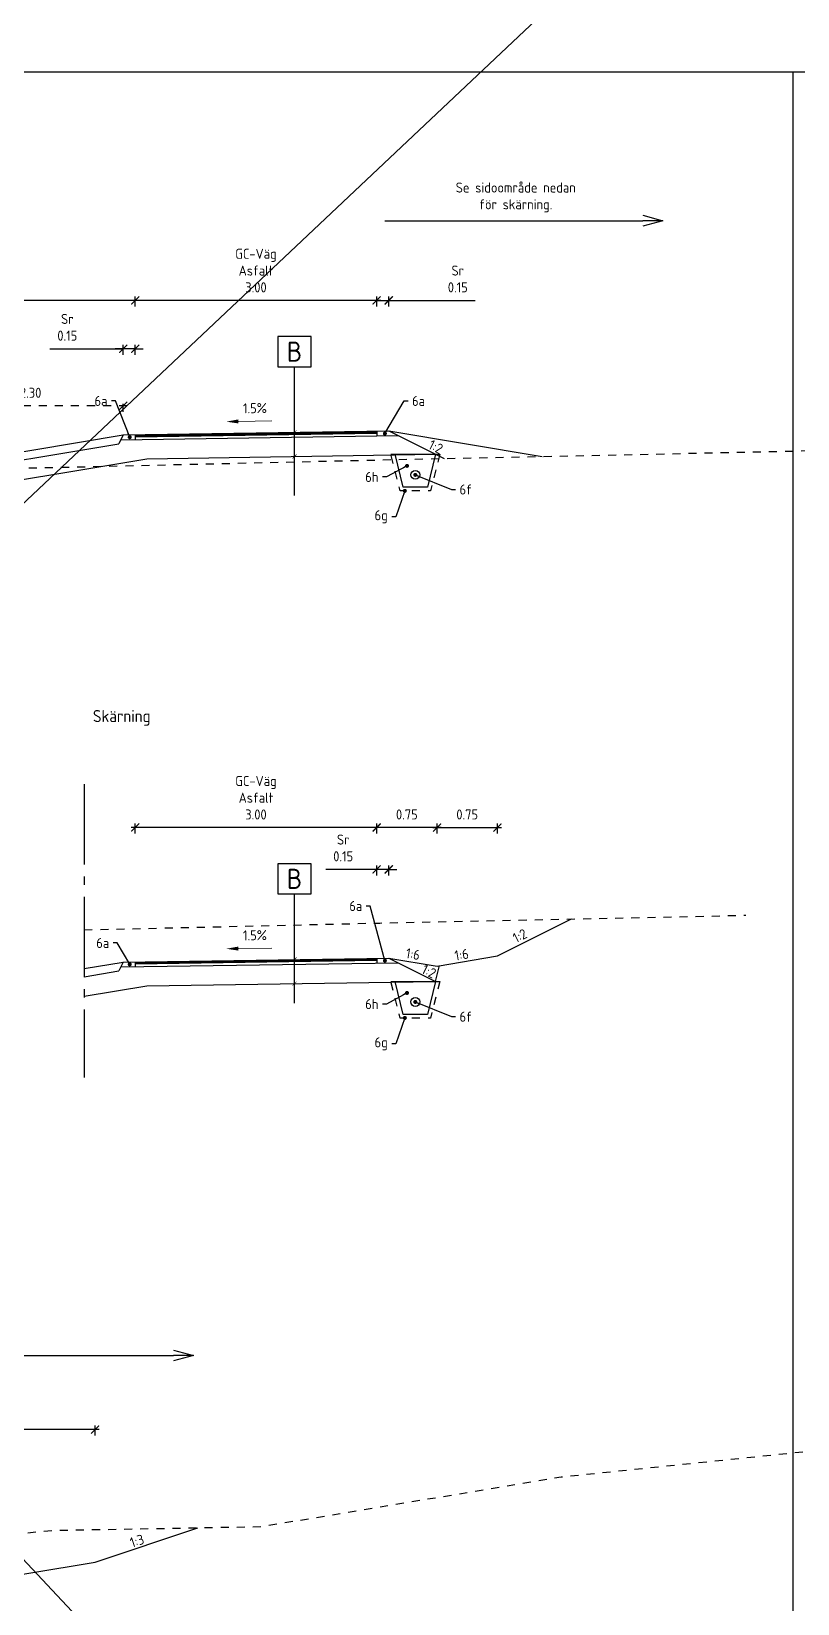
# Model space of a CAD drawing. Header units: metres. Extents: x -15 to 360, y -10 to 97.
# Drawn here: x 23.24 to 32.76, y 8.66 to 28.2 of the extents above; entities that cross this region are included whole.
import ezdxf
from ezdxf.enums import TextEntityAlignment as Align

# ---------------------------------------------------------------- set-up
doc = ezdxf.new("R2010")
doc.units = ezdxf.units.M
doc.header["$LTSCALE"] = 0.05
doc.header["$MEASUREMENT"] = 0
for name, pattern in [('AA_DASHED_1', [2, 1, -1]), ('CENTRUMLINJE', [27, 20, -3, 1, -3]), ('DASHED_2', [3, 2, -1])]:
    doc.linetypes.add(name, pattern=pattern)
doc.layers.get('0').update_dxf_attribs({"linetype": 'CONTINUOUS'})
doc.layers.get('DEFPOINTS').update_dxf_attribs({"color": 5, "linetype": 'CONTINUOUS'})
for name, color, linetype in [('04_geotextil', 1, 'DASHED_2'), ('04_mått', 4, 'CONTINUOUS'), ('04_topp', 7, 'CONTINUOUS'), ('04_txt', 1, 'CONTINUOUS'), ('04_öb', 4, 'CONTINUOUS'), ('04_öb-typ', 1, 'CONTINUOUS'), ('04_överyta', 3, 'CONTINUOUS'), ('51_ledn-D', 4, 'AA_DASHED_1'), ('M-372A', 9, 'DASHED_2'), ('M-373', 4, 'CONTINUOUS'), ('M-378B', 7, 'CENTRUMLINJE')]:
    doc.layers.add(name, color=color, linetype=linetype)
doc.styles.add('ISO', font='iso.shx')
doc.dimstyles.new('Anmärkning$7', dxfattribs={"dimtxt": 2.5, "dimasz": 1, "dimexe": 2, "dimexo": 5, "dimgap": -1, "dimtad": 0, "dimtoh": 1, "dimzin": 0, "dimdsep": 46, "dimtxsty": 'ISO', "dimcen": 1.5, "dimazin": 0, "dimtfac": 1, "dimtix": 1, "dimtmove": 0, "dimatfit": 3, "dimldrblk": 'DOT', "dimfxl": 2, "dimtolj": 1, "dimtzin": 0, "dimarcsym": 0})
doc.dimstyles.new('BH90$0', dxfattribs={"dimscale": 0.05, "dimtxt": 2.5, "dimasz": 2, "dimexe": 1, "dimexo": 5, "dimgap": 2, "dimtad": 1, "dimzin": 0, "dimdsep": 46, "dimtxsty": 'ISO', "dimblk1": 'ARCHTICK', "dimblk2": 'ARCHTICK', "dimsah": 1, "dimcen": 1.5, "dimdle": 1, "dimadec": 0, "dimazin": 0, "dimtfac": 1, "dimtix": 1, "dimtmove": 0, "dimatfit": 3, "dimfxl": 1.5, "dimfxlon": 1, "dimtolj": 1, "dimtzin": 0, "dimarcsym": 0})

# ---------------------------------------------------------------- blocks, each defined once
blk = doc.blocks.new('_ARCHTICK')
at = {"color": 0, "linetype": 'ByBlock', "const_width": 0.15}
blk.add_lwpolyline([(-0.5, -0.5), (0.5, 0.5)], dxfattribs=at)
blk = doc.blocks.new('*D22')
at = {"layer": '04_mått', "color": 0, "lineweight": -2}
for p, q in [((24.581, 24.857), (19.481, 24.857)), ((19.531, 24.782), (19.531, 24.907)), ((24.531, 24.782), (24.531, 24.907))]:
    blk.add_line(p, q, dxfattribs=at)
at = {"layer": 'DEFPOINTS', "color": 0}
for p in [(19.531, 24.857), (19.531, 23.192), (24.531, 23.188)]:
    blk.add_point(p, dxfattribs=at)
at = {"layer": '04_mått', "color": 0, "lineweight": -2, "xscale": 0.1, "yscale": 0.1, "zscale": 0.1, "rotation": 180}
blk.add_blockref('_ARCHTICK', (19.531, 24.857), dxfattribs=at)
at = {"layer": '04_mått', "color": 0, "lineweight": -2, "xscale": 0.1, "yscale": 0.1, "zscale": 0.1}
blk.add_blockref('_ARCHTICK', (24.531, 24.857), dxfattribs=at)
at = {"layer": '04_mått', "color": 0, "insert": (22.031, 25.232), "char_height": 0.125, "attachment_point": 5, "style": 'ISO'}
blk.add_mtext('\\A1;Skåldike\\PGräs\\P5.00', dxfattribs=at)
blk = doc.blocks.new('*D25')
at = {"layer": '04_mått', "color": 0, "lineweight": -2}
for p, q in [((27.581, 24.857), (24.481, 24.857)), ((24.531, 24.782), (24.531, 24.907)), ((27.531, 24.782), (27.531, 24.907))]:
    blk.add_line(p, q, dxfattribs=at)
at = {"layer": 'DEFPOINTS', "color": 0}
for p in [(24.531, 24.857), (24.531, 23.188), (27.531, 23.233)]:
    blk.add_point(p, dxfattribs=at)
at = {"layer": '04_mått', "color": 0, "lineweight": -2, "xscale": 0.1, "yscale": 0.1, "zscale": 0.1, "rotation": 180}
blk.add_blockref('_ARCHTICK', (24.531, 24.857), dxfattribs=at)
at = {"layer": '04_mått', "color": 0, "lineweight": -2, "xscale": 0.1, "yscale": 0.1, "zscale": 0.1}
blk.add_blockref('_ARCHTICK', (27.531, 24.857), dxfattribs=at)
at = {"layer": '04_mått', "color": 0, "insert": (26.031, 25.228), "char_height": 0.125, "attachment_point": 5, "style": 'ISO'}
blk.add_mtext('\\A1;GC-Väg\\PAsfalt\\P3.00', dxfattribs=at)
blk = doc.blocks.new('*D26')
at = {"layer": '04_mått', "color": 0, "lineweight": -2}
for p, q in [((27.531, 24.857), (27.431, 24.857)), ((27.531, 24.782), (27.531, 24.907)), ((27.531, 24.857), (27.681, 24.857)), ((27.681, 24.782), (27.681, 24.907)), ((27.681, 24.857), (28.755, 24.857))]:
    blk.add_line(p, q, dxfattribs=at)
at = {"layer": 'DEFPOINTS', "color": 0}
for p in [(27.531, 24.857), (27.531, 23.233), (27.681, 23.235)]:
    blk.add_point(p, dxfattribs=at)
at = {"layer": '04_mått', "color": 0, "lineweight": -2, "xscale": 0.1, "yscale": 0.1, "zscale": 0.1}
blk.add_blockref('_ARCHTICK', (27.531, 24.857), dxfattribs=at)
at = {"layer": '04_mått', "color": 0, "lineweight": -2, "xscale": 0.1, "yscale": 0.1, "zscale": 0.1, "rotation": 180}
blk.add_blockref('_ARCHTICK', (27.681, 24.857), dxfattribs=at)
at = {"layer": '04_mått', "color": 0, "insert": (28.539, 25.124), "char_height": 0.125, "attachment_point": 5, "style": 'ISO'}
blk.add_mtext('\\A1;Sr\\P0.15', dxfattribs=at)
blk = doc.blocks.new('*D28')
at = {"layer": '04_mått', "color": 0, "lineweight": 5}
blk.add_line((25.812, 23.353), (26.229, 23.359), dxfattribs=at)
at = {"layer": '04_mått', "color": 0}
blk.add_solid([(25.812, 23.378), (25.812, 23.328), (25.662, 23.35)], dxfattribs=at)
at = {"layer": 'DEFPOINTS', "color": 0}
for p in [(26.229, 23.359), (25.664, 23.205), (26.232, 23.213)]:
    blk.add_point(p, dxfattribs=at)
at = {"layer": '04_mått', "color": 0, "insert": (26.018, 23.518), "char_height": 0.125, "attachment_point": 5, "rotation": 0.8594, "style": 'ISO'}
blk.add_mtext('\\A1;1.5%', dxfattribs=at)
blk = doc.blocks.new('_None')
blk = doc.blocks.new('*D29')
at = {"layer": '04_mått', "color": 0, "lineweight": -2}
for p, q in [((23.47, 24.256), (24.381, 24.256)), ((24.381, 24.256), (24.281, 24.256)), ((24.381, 24.181), (24.381, 24.306)), ((24.531, 24.256), (24.381, 24.256)), ((24.531, 24.256), (24.381, 24.256)), ((24.531, 24.181), (24.531, 24.306)), ((24.531, 24.256), (24.631, 24.256))]:
    blk.add_line(p, q, dxfattribs=at)
at = {"layer": 'DEFPOINTS', "color": 0}
for p in [(24.381, 24.256), (24.381, 23.186), (24.531, 23.186)]:
    blk.add_point(p, dxfattribs=at)
at = {"layer": '04_mått', "color": 0, "lineweight": -2, "xscale": 0.1, "yscale": 0.1, "zscale": 0.1}
blk.add_blockref('_ARCHTICK', (24.381, 24.256), dxfattribs=at)
at = {"layer": '04_mått', "color": 0, "lineweight": -2, "xscale": 0.1, "yscale": 0.1, "zscale": 0.1, "rotation": 180}
blk.add_blockref('_ARCHTICK', (24.531, 24.256), dxfattribs=at)
at = {"layer": '04_mått', "color": 0, "insert": (23.686, 24.523), "char_height": 0.125, "attachment_point": 5, "style": 'ISO'}
blk.add_mtext('\\A1;Sr\\P0.15', dxfattribs=at)
blk = doc.blocks.new('_Dot')
at = {"color": 0, "linetype": 'ByBlock', "lineweight": -2}
blk.add_line((-0.5, 0), (-1, 0), dxfattribs=at)
at = {"color": 0, "linetype": 'ByBlock', "const_width": 0.5}
blk.add_lwpolyline([(-0.25, 0, 1), (0.25, 0, 1)], format="xyb", close=True, dxfattribs=at)
blk = doc.blocks.new('_H-NSEK')
at = {"color": 0, "linetype": 'ByBlock'}
blk.add_lwpolyline([(0.207, 0.187), (-0.207, 0.187), (-0.207, -0.187), (0.207, -0.187)], close=True, dxfattribs=at)
at = {"color": 0, "linetype": 'ByBlock', "style": 'ISO'}
blk.add_attdef('N', text='', height=0.25, rotation=180, dxfattribs=at).set_placement((0, 0), align=Align.MIDDLE_CENTER)
blk = doc.blocks.new('*D32')
at = {"layer": '51_ledn-D', "color": 0, "lineweight": -2}
for p, q in [((24.431, 23.547), (22.031, 23.547)), ((22.081, 23.472), (22.081, 23.597)), ((24.381, 23.472), (24.381, 23.597))]:
    blk.add_line(p, q, dxfattribs=at)
at = {"layer": 'DEFPOINTS', "color": 0}
for p in [(22.081, 23.547), (24.381, 23.186), (22.081, 22.802)]:
    blk.add_point(p, dxfattribs=at)
at = {"layer": '51_ledn-D', "color": 0, "lineweight": -2, "xscale": 0.1, "yscale": 0.1, "zscale": 0.1, "rotation": 180}
blk.add_blockref('_ARCHTICK', (22.081, 23.547), dxfattribs=at)
at = {"layer": '51_ledn-D', "color": 0, "lineweight": -2, "xscale": 0.1, "yscale": 0.1, "zscale": 0.1}
blk.add_blockref('_ARCHTICK', (24.381, 23.547), dxfattribs=at)
at = {"layer": '51_ledn-D', "color": 0, "insert": (23.231, 23.709), "char_height": 0.125, "attachment_point": 5, "style": 'ISO'}
blk.add_mtext('\\A1;2.30', dxfattribs=at)
blk = doc.blocks.new('_Open30')
at = {"color": 0, "linetype": 'ByBlock', "lineweight": -2}
for p, q in [((-1, 0.268), (0, 0)), ((0, 0), (-1, -0.268)), ((0, 0), (-1, 0))]:
    blk.add_line(p, q, dxfattribs=at)
blk = doc.blocks.new('*D46')
at = {"layer": '04_mått', "color": 0, "lineweight": -2}
blk.add_line((19.231, 11.744), (25.005, 11.744), dxfattribs=at)
at = {"layer": 'DEFPOINTS', "color": 0}
for p in [(25.255, 11.744), (19.281, 9.152), (25.255, 9.173)]:
    blk.add_point(p, dxfattribs=at)
at = {"layer": '04_mått', "color": 0, "lineweight": -2, "xscale": 0.25, "yscale": 0.25, "zscale": 0.25}
blk.add_blockref('_Open30', (25.255, 11.744), dxfattribs=at)
at = {"layer": '04_mått', "color": 0, "insert": (22.143, 12.015), "char_height": 0.125, "attachment_point": 5, "style": 'ISO'}
blk.add_mtext('\\A1;Se sidoområde nedan\\Pför bank.', dxfattribs=at)
blk = doc.blocks.new('*D48')
at = {"layer": '04_mått', "color": 0, "lineweight": -2}
blk.add_line((27.631, 25.848), (30.839, 25.848), dxfattribs=at)
at = {"layer": 'DEFPOINTS', "color": 0}
for p in [(31.089, 25.848), (31.089, 23.542), (27.681, 23.235)]:
    blk.add_point(p, dxfattribs=at)
at = {"layer": '04_mått', "color": 0, "lineweight": -2, "xscale": 0.25, "yscale": 0.25, "zscale": 0.25}
blk.add_blockref('_Open30', (31.089, 25.848), dxfattribs=at)
at = {"layer": '04_mått', "color": 0, "insert": (29.26, 26.137), "char_height": 0.125, "attachment_point": 5, "style": 'ISO'}
blk.add_mtext('\\A1;Se sidoområde nedan\\Pför skärning.', dxfattribs=at)
blk = doc.blocks.new('*D50')
at = {"layer": '04_mått', "color": 0, "lineweight": -2}
for p, q in [((24.081, 10.823), (18.981, 10.823)), ((19.031, 10.748), (19.031, 10.873)), ((24.031, 10.748), (24.031, 10.873))]:
    blk.add_line(p, q, dxfattribs=at)
at = {"layer": 'DEFPOINTS', "color": 0}
for p in [(19.031, 10.823), (19.031, 9.158), (24.031, 9.177)]:
    blk.add_point(p, dxfattribs=at)
at = {"layer": '04_mått', "color": 0, "lineweight": -2, "xscale": 0.1, "yscale": 0.1, "zscale": 0.1, "rotation": 180}
blk.add_blockref('_ARCHTICK', (19.031, 10.823), dxfattribs=at)
at = {"layer": '04_mått', "color": 0, "lineweight": -2, "xscale": 0.1, "yscale": 0.1, "zscale": 0.1}
blk.add_blockref('_ARCHTICK', (24.031, 10.823), dxfattribs=at)
at = {"layer": '04_mått', "color": 0, "insert": (21.531, 11.198), "char_height": 0.125, "attachment_point": 5, "style": 'ISO'}
blk.add_mtext('\\A1;Skåldike\\PGräs\\P5.00', dxfattribs=at)
blk = doc.blocks.new('*D58')
at = {"layer": '04_mått', "color": 0, "lineweight": -2}
for p, q in [((27.581, 18.306), (24.481, 18.306)), ((24.531, 18.231), (24.531, 18.356)), ((27.531, 18.231), (27.531, 18.356))]:
    blk.add_line(p, q, dxfattribs=at)
at = {"layer": 'DEFPOINTS', "color": 0}
for p in [(24.531, 18.306), (24.531, 16.637), (27.531, 16.682)]:
    blk.add_point(p, dxfattribs=at)
at = {"layer": '04_mått', "color": 0, "lineweight": -2, "xscale": 0.1, "yscale": 0.1, "zscale": 0.1, "rotation": 180}
blk.add_blockref('_ARCHTICK', (24.531, 18.306), dxfattribs=at)
at = {"layer": '04_mått', "color": 0, "lineweight": -2, "xscale": 0.1, "yscale": 0.1, "zscale": 0.1}
blk.add_blockref('_ARCHTICK', (27.531, 18.306), dxfattribs=at)
at = {"layer": '04_mått', "color": 0, "insert": (26.031, 18.676), "char_height": 0.125, "attachment_point": 5, "style": 'ISO'}
blk.add_mtext('\\A1;GC-Väg\\PAsfalt\\P3.00', dxfattribs=at)
blk = doc.blocks.new('*D59')
at = {"layer": '04_mått', "color": 0, "lineweight": -2}
for p, q in [((27.531, 17.785), (26.899, 17.785)), ((27.531, 17.71), (27.531, 17.835)), ((27.681, 17.785), (27.531, 17.785)), ((27.681, 17.71), (27.681, 17.835)), ((27.681, 17.785), (27.781, 17.785))]:
    blk.add_line(p, q, dxfattribs=at)
at = {"layer": 'DEFPOINTS', "color": 0}
for p in [(27.531, 17.785), (27.531, 16.682), (27.681, 16.684)]:
    blk.add_point(p, dxfattribs=at)
at = {"layer": '04_mått', "color": 0, "lineweight": -2, "xscale": 0.1, "yscale": 0.1, "zscale": 0.1}
blk.add_blockref('_ARCHTICK', (27.531, 17.785), dxfattribs=at)
at = {"layer": '04_mått', "color": 0, "lineweight": -2, "xscale": 0.1, "yscale": 0.1, "zscale": 0.1, "rotation": 180}
blk.add_blockref('_ARCHTICK', (27.681, 17.785), dxfattribs=at)
at = {"layer": '04_mått', "color": 0, "insert": (27.115, 18.052), "char_height": 0.125, "attachment_point": 5, "style": 'ISO'}
blk.add_mtext('\\A1;Sr\\P0.15', dxfattribs=at)
blk = doc.blocks.new('*D57')
at = {"layer": '04_mått', "color": 0, "lineweight": 5}
blk.add_line((25.812, 16.801), (26.229, 16.807), dxfattribs=at)
at = {"layer": '04_mått', "color": 0}
blk.add_solid([(25.812, 16.826), (25.812, 16.776), (25.662, 16.799)], dxfattribs=at)
at = {"layer": 'DEFPOINTS', "color": 0}
for p in [(26.229, 16.807), (25.664, 16.654), (26.232, 16.662)]:
    blk.add_point(p, dxfattribs=at)
at = {"layer": '04_mått', "color": 0, "insert": (26.018, 16.967), "char_height": 0.125, "attachment_point": 5, "rotation": 0.8594, "style": 'ISO'}
blk.add_mtext('\\A1;1.5%', dxfattribs=at)
blk = doc.blocks.new('*D61')
at = {"layer": '04_mått', "color": 0, "lineweight": -2}
for p, q in [((28.332, 18.306), (27.481, 18.306)), ((27.531, 18.231), (27.531, 18.356)), ((28.282, 18.231), (28.282, 18.356))]:
    blk.add_line(p, q, dxfattribs=at)
at = {"layer": 'DEFPOINTS', "color": 0}
for p in [(27.531, 18.306), (27.531, 16.682), (28.282, 16.584)]:
    blk.add_point(p, dxfattribs=at)
at = {"layer": '04_mått', "color": 0, "lineweight": -2, "xscale": 0.1, "yscale": 0.1, "zscale": 0.1, "rotation": 180}
blk.add_blockref('_ARCHTICK', (27.531, 18.306), dxfattribs=at)
at = {"layer": '04_mått', "color": 0, "lineweight": -2, "xscale": 0.1, "yscale": 0.1, "zscale": 0.1}
blk.add_blockref('_ARCHTICK', (28.282, 18.306), dxfattribs=at)
at = {"layer": '04_mått', "color": 0, "insert": (27.906, 18.468), "char_height": 0.125, "attachment_point": 5, "style": 'ISO'}
blk.add_mtext('\\A1;0.75', dxfattribs=at)
blk = doc.blocks.new('*D62')
at = {"layer": '04_mått', "color": 0, "lineweight": -2}
for p, q in [((28.231, 18.306), (29.081, 18.306)), ((28.281, 18.231), (28.281, 18.356)), ((29.031, 18.231), (29.031, 18.356))]:
    blk.add_line(p, q, dxfattribs=at)
at = {"layer": 'DEFPOINTS', "color": 0}
for p in [(29.031, 18.306), (29.031, 16.709), (28.281, 16.584)]:
    blk.add_point(p, dxfattribs=at)
at = {"layer": '04_mått', "color": 0, "lineweight": -2, "xscale": 0.1, "yscale": 0.1, "zscale": 0.1, "rotation": 180}
blk.add_blockref('_ARCHTICK', (28.281, 18.306), dxfattribs=at)
at = {"layer": '04_mått', "color": 0, "lineweight": -2, "xscale": 0.1, "yscale": 0.1, "zscale": 0.1}
blk.add_blockref('_ARCHTICK', (29.031, 18.306), dxfattribs=at)
at = {"layer": '04_mått', "color": 0, "insert": (28.656, 18.468), "char_height": 0.125, "attachment_point": 5, "style": 'ISO'}
blk.add_mtext('\\A1;0.75', dxfattribs=at)

msp = doc.modelspace()

# ---------------------------------------------------------------- linework, layer by layer
for p, q in [((-15.271, 50.077), (41.638, -10.475)), ((46.299, 44.193), (-11.101, -9.985))]:
    msp.add_line(p, q)
at = {"layer": '04_geotextil', "flags": 128}
for points in [[(28.314, 22.944), (28.2, 22.489), (27.822, 22.489), (27.708, 22.944)], [(28.314, 16.393), (28.2, 15.938), (27.822, 15.938), (27.708, 16.393)]]:
    msp.add_lwpolyline(points, dxfattribs=at)
at = {"layer": '04_topp', "const_width": 0.02, "flags": 128}
for points in [[(24.531, 23.175), (27.531, 23.22)], [(24.531, 16.624), (27.531, 16.669)]]:
    msp.add_lwpolyline(points, dxfattribs=at)
at = {"layer": '04_öb'}
for points in [[(22.056, 22.454), (24.675, 22.89)], [(24.675, 22.89), (28.264, 22.944)], [(28.264, 22.944), (28.161, 22.534), (27.861, 22.534), (27.759, 22.944)], [(23.897, 16.209), (24.675, 16.339)], [(24.675, 16.339), (28.264, 16.393)], [(28.264, 16.393), (28.161, 15.983), (27.861, 15.983), (27.759, 16.393)]]:
    msp.add_lwpolyline(points, dxfattribs=at)
at = {"layer": '04_öb-typ'}
for p, q in [((26.51, 22.434), (26.51, 24.033)), ((26.51, 16.121), (26.51, 17.481))]:
    msp.add_line(p, q, dxfattribs=at)
at = {"layer": '04_överyta', "flags": 128}
for points in [[(19.781, 23.186), (22.081, 22.802), (24.381, 23.186)], [(20.085, 23.034), (22.081, 22.701), (24.326, 23.075)], [(24.381, 23.186), (24.326, 23.075)], [(24.351, 23.125), (27.797, 23.177)], [(24.381, 23.186), (27.681, 23.235)], [(24.531, 23.163), (27.531, 23.208)], [(24.531, 23.188), (24.531, 23.128)], [(27.531, 23.233), (27.531, 23.173)], [(27.681, 23.235), (28.368, 22.892)], [(27.681, 23.235), (29.587, 22.918)], [(27.681, 16.684), (28.281, 16.584), (29.031, 16.709), (29.952, 17.169)], [(23.897, 16.554), (24.381, 16.634)], [(24.381, 16.634), (24.326, 16.524)], [(24.351, 16.574), (27.797, 16.626)], [(24.381, 16.634), (27.681, 16.684)], [(24.531, 16.612), (27.531, 16.657)], [(24.531, 16.637), (24.531, 16.577)], [(27.531, 16.682), (27.531, 16.622)], [(27.681, 16.684), (28.264, 16.393)], [(23.897, 16.452), (24.326, 16.524)], [(28.264, 16.393), (28.313, 16.589)], [(19.281, 9.152), (21.581, 8.768), (24.031, 9.177), (25.309, 9.603)]]:
    msp.add_lwpolyline(points, dxfattribs=at)
at = {"layer": 'DEFPOINTS', "flags": 128}
msp.add_lwpolyline([(0, 0), (0, 27.7), (39.05, 27.7), (39.05, 5.54), (34.05, 5.54), (34.05, 0)], close=True, dxfattribs=at)
for points in [[(32.707, 0), (32.707, 27.7)], [(27.708, 22.944), (28.314, 22.944)], [(27.708, 16.393), (28.314, 16.393)]]:
    msp.add_lwpolyline(points, dxfattribs=at)
at = {"layer": 'M-372A', "flags": 128}
for points in [[(-4.969, 23.446), (-4.8, 23.433), (0.751, 22.997), (7.642, 22.811), (13.105, 22.663), (13.685, 22.651), (15.031, 22.672), (16.189, 22.691), (22.843, 22.766), (27.571, 22.875), (32.609, 22.982), (35.031, 23.061)], [(23.897, 17.034), (27.571, 17.119), (32.119, 17.215)], [(-4.969, 9.875), (-4.336, 9.832), (3.995, 9.314), (7.064, 9.202), (7.577, 9.18), (12.846, 9.137), (14.82, 9.215), (20.106, 9.239), (23.492, 9.57), (26.09, 9.617), (29.824, 10.235), (34.1, 10.68), (34.531, 10.629)]]:
    msp.add_lwpolyline(points, dxfattribs=at)
at = {"layer": 'M-373'}
for centre in [(28.011, 22.689), (28.011, 16.138)]:
    msp.add_circle(centre, 0.055, dxfattribs=at)
at = {"layer": 'M-378B', "linetype": 'CENTRUMLINJE', "flags": 128}
msp.add_lwpolyline([(23.897, 18.845), (23.897, 15.199)], dxfattribs=at)

# ---------------------------------------------------------------- block references
at = {"layer": '04_öb-typ'}
ref = msp.add_blockref('_H-NSEK', (26.51, 24.22), dxfattribs=at)
ref.add_attrib('N', 'B', dxfattribs={"layer": '0', "height": 0.25, "style": 'ISO'}).set_placement((26.51, 24.22), align=Align.MIDDLE_CENTER)
at = {"layer": '04_öb-typ', "xscale": 0.05000000000000071, "yscale": 0.05000000000000071, "zscale": 0.05}
for p in [(26.51, 23.218), (26.51, 22.918), (26.51, 16.666), (26.51, 16.366)]:
    msp.add_blockref('_ARCHTICK', p, dxfattribs=at)
at = {"layer": '04_öb-typ'}
ref = msp.add_blockref('_H-NSEK', (26.51, 17.668), dxfattribs=at)
ref.add_attrib('N', 'B', dxfattribs={"layer": '0', "height": 0.25, "style": 'ISO'}).set_placement((26.51, 17.668), align=Align.MIDDLE_CENTER)

# ---------------------------------------------------------------- texts
at = {"layer": '04_mått', "linetype": 'Continuous', "style": 'ISO'}
for s, rotation, p in [('1:2', 333.4349, (28.162, 23.02)), ('1:2', 26.5651, (29.263, 16.866)), ('1:6', 350.5377, (27.886, 16.685)), ('1:6', 9.4623, (28.511, 16.65)), ('1:2', 333.4349, (28.077, 16.5)), ('1:3', 18.4178, (24.491, 9.353))]:
    msp.add_text(s, height=0.125, rotation=rotation, dxfattribs=at).set_placement(p)
at = {"layer": '04_mått', "char_height": 0.125, "style": 'ISO'}
for s, insert, attachment_point in [('\\A1;6a', (24.185, 23.608), 6), ('\\A1;6a', (27.971, 23.608), 4), ('6h', (27.553, 22.663), 6), ('6f', (28.561, 22.507), 4), ('6g', (27.669, 22.168), 6), ('\\A1;6a', (27.352, 17.33), 6), ('\\A1;6a', (24.207, 16.871), 6), ('6h', (27.553, 16.111), 6), ('6f', (28.561, 15.955), 4), ('6g', (27.669, 15.617), 6)]:
    msp.add_mtext(s, dxfattribs=dict(at, insert=insert, attachment_point=attachment_point))
at = {"layer": '04_txt', "color": 3, "style": 'ISO'}
msp.add_text('Skärning', height=0.15, dxfattribs=at).set_placement((24.005, 19.616))

# ---------------------------------------------------------------- dimensions: what is measured, and where the dimension line sits
at = {"layer": '04_mått'}
for base, p1, p2, text, picture, middle in [((31.089, 25.848), (27.681, 23.235), (31.089, 23.542), 'Se sidoområde nedan\\Pför skärning.', '*D48', (29.26, 26.137)), ((25.255, 11.744), (19.281, 9.152), (25.255, 9.173), 'Se sidoområde nedan\\Pför bank.', '*D46', (22.143, 12.015))]:
    dim = msp.add_linear_dim(base=base, p1=p1, p2=p2, text=text, dimstyle='BH90$0', override={"dimasz": 5, "dimblk1": 'None', "dimblk2": 'Open30', "dimse1": 1, "dimse2": 1, "dimsd1": 0, "dimtmove": 1}, dxfattribs=at)
    dim.commit()
    dim.dimension.update_dxf_attribs({"geometry": picture, "text_midpoint": middle})
for base, p1, p2, text, picture, middle in [((19.531, 24.857), (24.531, 23.188), (19.531, 23.192), 'Skåldike\\PGräs\\P<>', '*D22', (22.031, 25.232)), ((24.531, 24.857), (27.531, 23.233), (24.531, 23.188), 'GC-Väg\\PAsfalt\\P<>', '*D25', (26.031, 25.228)), ((24.531, 18.306), (27.531, 16.682), (24.531, 16.637), 'GC-Väg\\PAsfalt\\P<>', '*D58', (26.031, 18.676)), ((19.031, 10.823), (24.031, 9.177), (19.031, 9.158), 'Skåldike\\PGräs\\P<>', '*D50', (21.531, 11.198))]:
    dim = msp.add_linear_dim(base=base, p1=p1, p2=p2, angle=180, text=text, dimstyle='BH90$0', override={"dimtmove": 1}, dxfattribs=at)
    dim.commit()
    dim.dimension.update_dxf_attribs({"geometry": picture, "text_midpoint": middle})
for base, p1, p2, picture, middle in [((27.531, 24.857), (27.681, 23.235), (27.531, 23.233), '*D26', (28.539, 24.857)), ((27.531, 17.785), (27.681, 16.684), (27.531, 16.682), '*D59', (27.115, 17.785))]:
    dim = msp.add_linear_dim(base=base, p1=p1, p2=p2, angle=180, text='Sr\\P<>', dimstyle='BH90$0', dxfattribs=at)
    dim.commit()
    dim.dimension.update_dxf_attribs({"geometry": picture, "text_midpoint": middle, "dimtype": 160})
dim = msp.add_linear_dim(base=(24.381, 24.256), p1=(24.531, 23.186), p2=(24.381, 23.186), angle=180, text='Sr\\P<>', dimstyle='BH90$0', override={"dimtmove": 1}, dxfattribs=at)
dim.commit()
dim.dimension.update_dxf_attribs({"geometry": '*D29', "text_midpoint": (23.686, 24.523), "dimtype": 160})
for p1, p2, picture, middle in [((25.664, 23.205), (26.232, 23.213), '*D28', (26.018, 23.518)), ((25.664, 16.654), (26.232, 16.662), '*D57', (26.018, 16.967))]:
    dim = msp.add_aligned_dim(p1=p1, p2=p2, distance=0.145, text='1.5%', dimstyle='BH90$0', override={"dimasz": 3, "dimblk2": 'None', "dimdle": 0, "dimse1": 1, "dimse2": 1, "dimsd1": 0, "dimsd2": 0, "dimlwd": 5}, dxfattribs=at)
    dim.commit()
    dim.dimension.update_dxf_attribs({"geometry": picture, "text_midpoint": middle})
for base, p1, p2, picture, middle in [((27.531, 18.306), (28.282, 16.584), (27.531, 16.682), '*D61', (27.906, 18.468)), ((29.031, 18.306), (28.281, 16.584), (29.031, 16.709), '*D62', (28.656, 18.468))]:
    dim = msp.add_linear_dim(base=base, p1=p1, p2=p2, dimstyle='BH90$0', dxfattribs=at)
    dim.commit()
    dim.dimension.update_dxf_attribs({"geometry": picture, "text_midpoint": middle})
at = {"layer": '51_ledn-D'}
dim = msp.add_linear_dim(base=(22.081, 23.547), p1=(24.381, 23.186), p2=(22.081, 22.802), dimstyle='BH90$0', dxfattribs=at)
dim.commit()
dim.dimension.update_dxf_attribs({"geometry": '*D32', "text_midpoint": (23.231, 23.709)})

# ---------------------------------------------------------------- leaders
at = {"layer": '04_mått', "annotation_type": 0, "has_hookline": 1}
for points, hookline_direction, text_width in [([(24.462, 23.157), (24.285, 23.608), (24.235, 23.608)], 1, 0.143), ([(27.633, 23.202), (27.871, 23.608), (27.921, 23.608)], 0, 0.143), ([(27.908, 22.801), (27.653, 22.663), (27.603, 22.663)], 1, 0.143), ([(28.011, 22.689), (28.461, 22.507), (28.511, 22.507)], 0, 0.107), ([(27.881, 22.49), (27.769, 22.168), (27.719, 22.168)], 1, 0.143), ([(27.633, 16.651), (27.452, 17.33), (27.402, 17.33)], 1, 0.143), ([(24.462, 16.606), (24.307, 16.871), (24.257, 16.871)], 1, 0.143), ([(27.908, 16.25), (27.653, 16.111), (27.603, 16.111)], 1, 0.143), ([(28.011, 16.138), (28.461, 15.955), (28.511, 15.955)], 0, 0.107), ([(27.881, 15.939), (27.769, 15.617), (27.719, 15.617)], 1, 0.143)]:
    msp.add_leader(points, dimstyle='Anmärkning$7', override={"dimscale": 0.05}, dxfattribs=dict(at, hookline_direction=hookline_direction, text_width=text_width))

doc.saveas('drawing.dxf')
